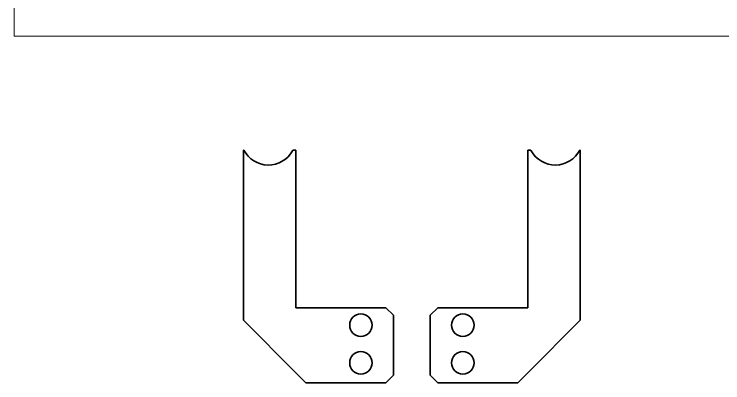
# Model space of a CAD drawing. Header units: millimetres. Extents: x 947 to 8432, y 980 to 2342.
# Drawn here: x 1200 to 1483.5, y 1411.5 to 1558.7 of the extents above; entities that cross this region are included whole.
import ezdxf

# ---------------------------------------------------------------- set-up
doc = ezdxf.new("R2010")
doc.units = ezdxf.units.MM
doc.layers.add('DRAWING', color=7, linetype='Continuous', lineweight=35)
doc.layers.add('图框BY', color=7, linetype='Continuous', lineweight=0)

msp = doc.modelspace()

# ---------------------------------------------------------------- linework, layer by layer
at = {"layer": 'DRAWING'}
for p, q in [((1291.739, 1450.481), (1291.739, 1504.481)), ((1291.739, 1504.481), (1291.941, 1504.481)), ((1311.537, 1504.481), (1312.739, 1504.481)), ((1312.739, 1450.481), (1312.739, 1504.481)), ((1405.491, 1450.481), (1405.491, 1504.481)), ((1406.694, 1504.481), (1405.491, 1504.481)), ((1426.491, 1504.481), (1426.289, 1504.481)), ((1426.491, 1450.481), (1426.491, 1504.481)), ((1291.739, 1442.481), (1291.739, 1451.481)), ((1312.739, 1441.481), (1312.739, 1451.481)), ((1405.491, 1441.481), (1405.491, 1451.481)), ((1426.491, 1442.481), (1426.491, 1451.481)), ((1291.739, 1446.481), (1291.739, 1443.481)), ((1312.739, 1446.481), (1312.739, 1443.481)), ((1405.491, 1446.481), (1405.491, 1443.481)), ((1426.491, 1446.481), (1426.491, 1443.481)), ((1291.739, 1442.481), (1291.739, 1436.481)), ((1348.739, 1441.481), (1312.739, 1441.481)), ((1351.739, 1438.481), (1348.739, 1441.481)), ((1366.491, 1438.481), (1369.491, 1441.481)), ((1369.491, 1441.481), (1405.491, 1441.481)), ((1426.491, 1442.481), (1426.491, 1436.481)), ((1351.739, 1438.481), (1351.739, 1414.481)), ((1366.491, 1438.481), (1366.491, 1414.481)), ((1291.739, 1436.481), (1312.739, 1415.481)), ((1426.491, 1436.481), (1405.491, 1415.481)), ((1316.739, 1411.481), (1312.739, 1415.481)), ((1401.491, 1411.481), (1405.491, 1415.481)), ((1351.739, 1414.481), (1348.739, 1411.481)), ((1366.491, 1414.481), (1369.491, 1411.481)), ((1316.739, 1411.481), (1348.739, 1411.481)), ((1401.491, 1411.481), (1369.491, 1411.481))]:
    msp.add_line(p, q, dxfattribs=at)
for centre in [(1338.739, 1434.481), (1379.491, 1434.481), (1338.739, 1419.481), (1379.491, 1419.481)]:
    msp.add_circle(centre, 4.5, dxfattribs=at)
for centre, start, end in [((1301.739, 1509.481), 207.03569, 331.35211), ((1301.739, 1509.481), 331.35211, 332.96431), ((1416.491, 1509.481), 207.03569, 208.64789), ((1416.491, 1509.481), 208.64789, 332.96431)]:
    msp.add_arc(centre, 11, start, end, dxfattribs=at)
at = {"layer": '图框BY'}
msp.add_lwpolyline([(1604.051, 1835.722), (1200, 1835.722), (1200, 1550), (1604.051, 1550)], close=True, dxfattribs=at)

doc.saveas('drawing.dxf')
